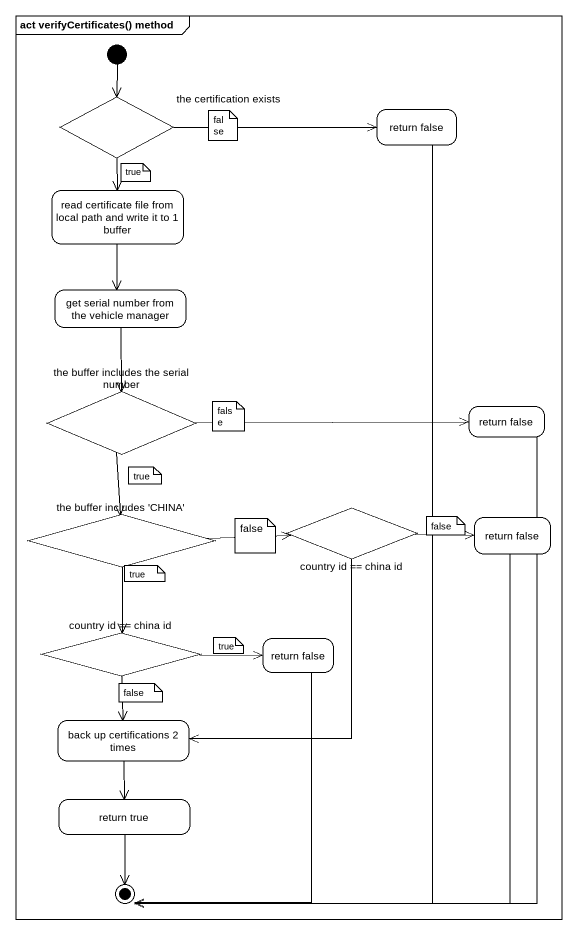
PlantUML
@startuml
mainframe act verifyCertificates() method
hide empty description
state "the certification exists" as the_certification_exists <<choice>>
state "return false" as return_false
state "read certificate file from local path and write it to 1 buffer" as read_certificate_file_from
state "get serial number from the vehicle manager" as get_serial_number_from_the
state "the buffer includes the serial number" as the_buffer_includes_the <<choice>>
state "return false" as return_false_2
state "country id == china id" as country_id_china_id <<choice>>
state "the buffer includes 'CHINA'" as the_buffer_includes_CHINA <<choice>>
state "return false" as return_false_3
state "country id == china id" as country_id_china_id_2 <<choice>>
state "return false" as return_false_4
state "back up certifications 2 times" as back_up_certifications_2
state "return true" as return_true
[*] --> the_certification_exists
the_certification_exists -right-> return_false
the_certification_exists --> read_certificate_file_from
read_certificate_file_from --> get_serial_number_from_the
get_serial_number_from_the --> the_buffer_includes_the
the_buffer_includes_the -right-> return_false_2
the_buffer_includes_the --> the_buffer_includes_CHINA
country_id_china_id -right-> return_false_3
country_id_china_id --> back_up_certifications_2
the_buffer_includes_CHINA -right-> country_id_china_id
the_buffer_includes_CHINA --> country_id_china_id_2
country_id_china_id_2 -right-> return_false_4
country_id_china_id_2 --> back_up_certifications_2
back_up_certifications_2 --> return_true
return_false --> [*]
return_false_2 --> [*]
return_false_3 --> [*]
return_false_4 --> [*]
return_true --> [*]
note as N1
  false
end note
note as N2
  true
end note
note as N3
  false
end note
note as N4
  true
end note
note as N5
  false
end note
note as N6
  false
end note
note as N7
  true
end note
note as N8
  true
end note
note as N9
  false
end note
@enduml
